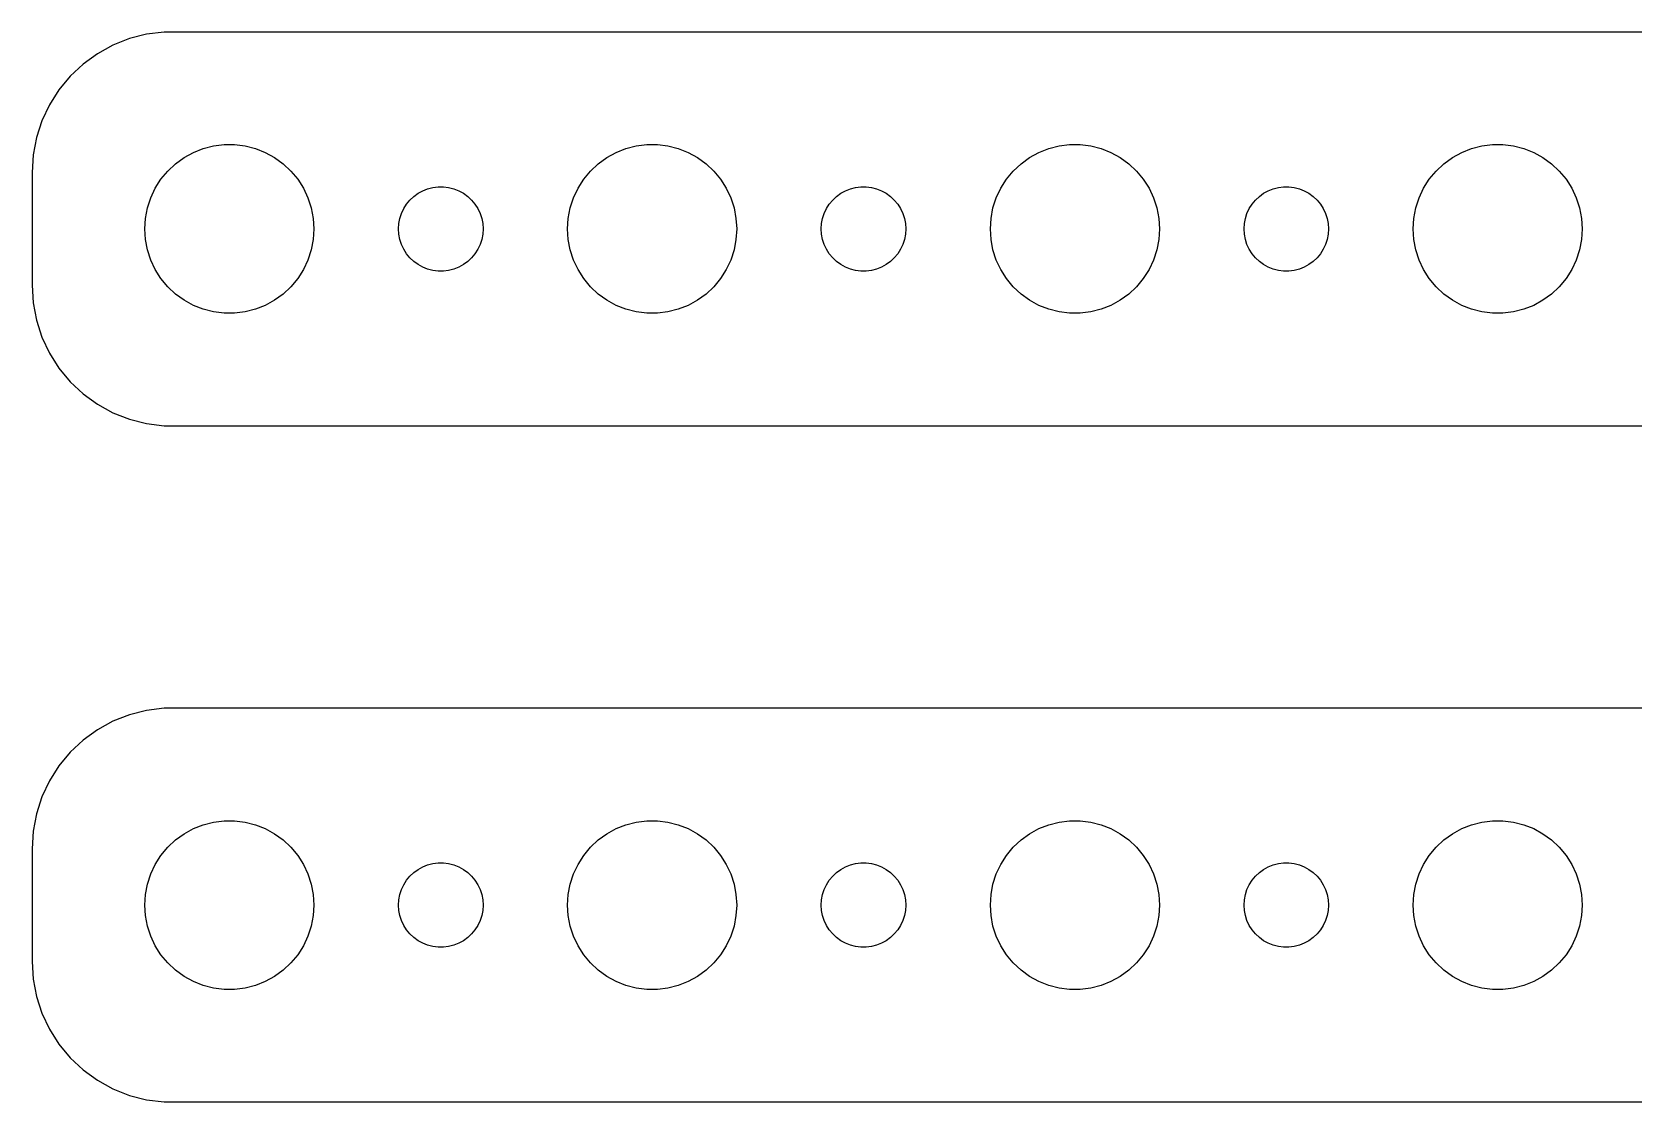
# Model space of a CAD drawing. Header units: metres. Extents: x -232 to 232, y 17 to 55.
# Drawn here: x -232 to -175.2, y 17 to 55 of the extents above; entities that cross this region are included whole.
import ezdxf

# ---------------------------------------------------------------- set-up
doc = ezdxf.new("R2010")
doc.units = ezdxf.units.M

msp = doc.modelspace()

# ---------------------------------------------------------------- linework, layer by layer
for p, q in [((-228.545, 54.7553), (-229.129, 54.5241)), ((-227.937, 54.9114), (-228.545, 54.7553)), ((-227.314, 54.9901), (-227.937, 54.9114)), ((227.314, 54.9901), (-227.314, 54.9901)), ((-229.679, 54.2216), (-230.187, 53.8526)), ((-229.129, 54.5241), (-229.679, 54.2216)), ((-230.187, 53.8526), (-230.645, 53.4227)), ((-231.045, 52.9389), (-231.382, 52.4088)), ((-230.645, 53.4227), (-231.045, 52.9389)), ((-231.382, 52.4088), (-231.649, 51.8406)), ((-231.649, 51.8406), (-231.843, 51.2434)), ((-231.843, 51.2434), (-231.961, 50.6267)), ((-231.961, 50.6267), (-232, 50)), ((-226.607, 50.533), (-226.277, 50.7145)), ((-226.277, 50.7145), (-225.927, 50.8532)), ((-225.927, 50.8532), (-225.562, 50.9469)), ((-225.562, 50.9469), (-225.188, 50.9941)), ((-225.188, 50.9941), (-224.812, 50.9941)), ((-224.812, 50.9941), (-224.438, 50.9469)), ((-224.438, 50.9469), (-224.073, 50.8532)), ((-224.073, 50.8532), (-223.723, 50.7145)), ((-223.723, 50.7145), (-223.393, 50.533)), ((-211.607, 50.533), (-211.277, 50.7145)), ((-211.277, 50.7145), (-210.927, 50.8532)), ((-210.927, 50.8532), (-210.562, 50.9469)), ((-210.562, 50.9469), (-210.188, 50.9941)), ((-210.188, 50.9941), (-209.812, 50.9941)), ((-209.812, 50.9941), (-209.438, 50.9469)), ((-209.438, 50.9469), (-209.073, 50.8532)), ((-209.073, 50.8532), (-208.723, 50.7145)), ((-208.723, 50.7145), (-208.393, 50.533)), ((-196.607, 50.533), (-196.277, 50.7145)), ((-196.277, 50.7145), (-195.927, 50.8532)), ((-195.927, 50.8532), (-195.562, 50.9469)), ((-195.562, 50.9469), (-195.188, 50.9941)), ((-195.188, 50.9941), (-194.812, 50.9941)), ((-194.812, 50.9941), (-194.438, 50.9469)), ((-194.438, 50.9469), (-194.073, 50.8532)), ((-194.073, 50.8532), (-193.723, 50.7145)), ((-193.723, 50.7145), (-193.393, 50.533)), ((-181.607, 50.533), (-181.277, 50.7145)), ((-181.277, 50.7145), (-180.927, 50.8532)), ((-180.927, 50.8532), (-180.562, 50.9469)), ((-180.562, 50.9469), (-180.188, 50.9941)), ((-180.188, 50.9941), (-179.812, 50.9941)), ((-179.812, 50.9941), (-179.438, 50.9469)), ((-179.438, 50.9469), (-179.073, 50.8532)), ((-179.073, 50.8532), (-178.723, 50.7145)), ((-178.723, 50.7145), (-178.393, 50.533)), ((-227.427, 49.7634), (-227.187, 50.0536)), ((-227.187, 50.0536), (-226.912, 50.3115)), ((-226.912, 50.3115), (-226.607, 50.533)), ((-223.393, 50.533), (-223.088, 50.3115)), ((-223.088, 50.3115), (-222.813, 50.0536)), ((-222.813, 50.0536), (-222.573, 49.7634)), ((-212.427, 49.7634), (-212.187, 50.0536)), ((-212.187, 50.0536), (-211.912, 50.3115)), ((-211.912, 50.3115), (-211.607, 50.533)), ((-208.393, 50.533), (-208.088, 50.3115)), ((-208.088, 50.3115), (-207.813, 50.0536)), ((-207.813, 50.0536), (-207.573, 49.7634)), ((-197.427, 49.7634), (-197.187, 50.0536)), ((-197.187, 50.0536), (-196.912, 50.3115)), ((-196.912, 50.3115), (-196.607, 50.533)), ((-193.393, 50.533), (-193.088, 50.3115)), ((-193.088, 50.3115), (-192.813, 50.0536)), ((-192.813, 50.0536), (-192.573, 49.7634)), ((-182.427, 49.7634), (-182.187, 50.0536)), ((-182.187, 50.0536), (-181.912, 50.3115)), ((-181.912, 50.3115), (-181.607, 50.533)), ((-178.393, 50.533), (-178.088, 50.3115)), ((-178.088, 50.3115), (-177.813, 50.0536)), ((-177.813, 50.0536), (-177.573, 49.7634)), ((-232, 50), (-232, 46)), ((-227.629, 49.4453), (-227.427, 49.7634)), ((-222.573, 49.7634), (-222.371, 49.4453)), ((-217.964, 49.4266), (-217.781, 49.4734)), ((-217.781, 49.4734), (-217.594, 49.497)), ((-217.594, 49.497), (-217.406, 49.497)), ((-217.406, 49.497), (-217.219, 49.4734)), ((-217.219, 49.4734), (-217.036, 49.4266)), ((-212.629, 49.4453), (-212.427, 49.7634)), ((-207.573, 49.7634), (-207.371, 49.4453)), ((-202.964, 49.4266), (-202.781, 49.4734)), ((-202.781, 49.4734), (-202.594, 49.497)), ((-202.594, 49.497), (-202.406, 49.497)), ((-202.406, 49.497), (-202.219, 49.4734)), ((-202.219, 49.4734), (-202.036, 49.4266)), ((-197.629, 49.4453), (-197.427, 49.7634)), ((-192.573, 49.7634), (-192.371, 49.4453)), ((-187.964, 49.4266), (-187.781, 49.4734)), ((-187.781, 49.4734), (-187.594, 49.497)), ((-187.594, 49.497), (-187.406, 49.497)), ((-187.406, 49.497), (-187.219, 49.4734)), ((-187.219, 49.4734), (-187.036, 49.4266)), ((-182.629, 49.4453), (-182.427, 49.7634)), ((-177.573, 49.7634), (-177.371, 49.4453)), ((-227.906, 48.7461), (-227.789, 49.1044)), ((-227.789, 49.1044), (-227.629, 49.4453)), ((-222.371, 49.4453), (-222.211, 49.1044)), ((-222.211, 49.1044), (-222.094, 48.7461)), ((-218.814, 48.7226), (-218.714, 48.8817)), ((-218.714, 48.8817), (-218.593, 49.0268)), ((-218.593, 49.0268), (-218.456, 49.1558)), ((-218.456, 49.1558), (-218.304, 49.2665)), ((-218.304, 49.2665), (-218.139, 49.3572)), ((-218.139, 49.3572), (-217.964, 49.4266)), ((-217.036, 49.4266), (-216.861, 49.3572)), ((-216.861, 49.3572), (-216.696, 49.2665)), ((-216.696, 49.2665), (-216.544, 49.1558)), ((-216.544, 49.1558), (-216.407, 49.0268)), ((-216.407, 49.0268), (-216.286, 48.8817)), ((-216.286, 48.8817), (-216.186, 48.7226)), ((-212.906, 48.7461), (-212.789, 49.1044)), ((-212.789, 49.1044), (-212.629, 49.4453)), ((-207.371, 49.4453), (-207.211, 49.1044)), ((-207.211, 49.1044), (-207.094, 48.7461)), ((-203.814, 48.7226), (-203.714, 48.8817)), ((-203.714, 48.8817), (-203.593, 49.0268)), ((-203.593, 49.0268), (-203.456, 49.1558)), ((-203.456, 49.1558), (-203.304, 49.2665)), ((-203.304, 49.2665), (-203.139, 49.3572)), ((-203.139, 49.3572), (-202.964, 49.4266)), ((-202.036, 49.4266), (-201.861, 49.3572)), ((-201.861, 49.3572), (-201.696, 49.2665)), ((-201.696, 49.2665), (-201.544, 49.1558)), ((-201.544, 49.1558), (-201.407, 49.0268)), ((-201.407, 49.0268), (-201.286, 48.8817)), ((-201.286, 48.8817), (-201.186, 48.7226)), ((-197.906, 48.7461), (-197.789, 49.1044)), ((-197.789, 49.1044), (-197.629, 49.4453)), ((-192.371, 49.4453), (-192.211, 49.1044)), ((-192.211, 49.1044), (-192.094, 48.7461)), ((-188.814, 48.7226), (-188.714, 48.8817)), ((-188.714, 48.8817), (-188.593, 49.0268)), ((-188.593, 49.0268), (-188.456, 49.1558)), ((-188.456, 49.1558), (-188.304, 49.2665)), ((-188.304, 49.2665), (-188.139, 49.3572)), ((-188.139, 49.3572), (-187.964, 49.4266)), ((-187.036, 49.4266), (-186.861, 49.3572)), ((-186.861, 49.3572), (-186.696, 49.2665)), ((-186.696, 49.2665), (-186.544, 49.1558)), ((-186.544, 49.1558), (-186.407, 49.0268)), ((-186.407, 49.0268), (-186.286, 48.8817)), ((-186.286, 48.8817), (-186.186, 48.7226)), ((-182.906, 48.7461), (-182.789, 49.1044)), ((-182.789, 49.1044), (-182.629, 49.4453)), ((-177.371, 49.4453), (-177.211, 49.1044)), ((-177.211, 49.1044), (-177.094, 48.7461)), ((-228, 48), (-227.976, 48.376)), ((-227.976, 48.376), (-227.906, 48.7461)), ((-222.094, 48.7461), (-222.024, 48.376)), ((-222.024, 48.376), (-222, 48)), ((-218.988, 48.188), (-218.953, 48.373)), ((-218.953, 48.373), (-218.895, 48.5522)), ((-218.895, 48.5522), (-218.814, 48.7226)), ((-216.186, 48.7226), (-216.105, 48.5522)), ((-216.105, 48.5522), (-216.047, 48.373)), ((-216.047, 48.373), (-216.012, 48.188)), ((-213, 48), (-212.976, 48.376)), ((-212.976, 48.376), (-212.906, 48.7461)), ((-207.094, 48.7461), (-207.024, 48.376)), ((-207.024, 48.376), (-207, 48)), ((-203.988, 48.188), (-203.953, 48.373)), ((-203.953, 48.373), (-203.895, 48.5522)), ((-203.895, 48.5522), (-203.814, 48.7226)), ((-201.186, 48.7226), (-201.105, 48.5522)), ((-201.105, 48.5522), (-201.047, 48.373)), ((-201.047, 48.373), (-201.012, 48.188)), ((-198, 48), (-197.976, 48.376)), ((-197.976, 48.376), (-197.906, 48.7461)), ((-192.094, 48.7461), (-192.024, 48.376)), ((-192.024, 48.376), (-192, 48)), ((-188.988, 48.188), (-188.953, 48.373)), ((-188.953, 48.373), (-188.895, 48.5522)), ((-188.895, 48.5522), (-188.814, 48.7226)), ((-186.186, 48.7226), (-186.105, 48.5522)), ((-186.105, 48.5522), (-186.047, 48.373)), ((-186.047, 48.373), (-186.012, 48.188)), ((-183, 48), (-182.976, 48.376)), ((-182.976, 48.376), (-182.906, 48.7461)), ((-177.094, 48.7461), (-177.024, 48.376)), ((-177.024, 48.376), (-177, 48)), ((-227.976, 47.624), (-228, 48)), ((-222, 48), (-222.024, 47.624)), ((-219, 48), (-218.988, 48.188)), ((-218.988, 47.812), (-219, 48)), ((-218.953, 47.627), (-218.988, 47.812)), ((-216.012, 47.812), (-216.047, 47.627)), ((-216.012, 48.188), (-216, 48)), ((-216, 48), (-216.012, 47.812)), ((-212.976, 47.624), (-213, 48)), ((-207, 48), (-207.024, 47.624)), ((-204, 48), (-203.988, 48.188)), ((-203.988, 47.812), (-204, 48)), ((-203.953, 47.627), (-203.988, 47.812)), ((-201.012, 47.812), (-201.047, 47.627)), ((-201.012, 48.188), (-201, 48)), ((-201, 48), (-201.012, 47.812)), ((-197.976, 47.624), (-198, 48)), ((-192, 48), (-192.024, 47.624)), ((-189, 48), (-188.988, 48.188)), ((-188.988, 47.812), (-189, 48)), ((-188.953, 47.627), (-188.988, 47.812)), ((-186.012, 47.812), (-186.047, 47.627)), ((-186.012, 48.188), (-186, 48)), ((-186, 48), (-186.012, 47.812)), ((-182.976, 47.624), (-183, 48)), ((-177, 48), (-177.024, 47.624)), ((-227.906, 47.2539), (-227.976, 47.624)), ((-227.789, 46.8956), (-227.906, 47.2539)), ((-222.094, 47.2539), (-222.211, 46.8956)), ((-222.024, 47.624), (-222.094, 47.2539)), ((-218.895, 47.4478), (-218.953, 47.627)), ((-218.814, 47.2774), (-218.895, 47.4478)), ((-218.714, 47.1183), (-218.814, 47.2774)), ((-216.186, 47.2774), (-216.286, 47.1183)), ((-216.105, 47.4478), (-216.186, 47.2774)), ((-216.047, 47.627), (-216.105, 47.4478)), ((-212.906, 47.2539), (-212.976, 47.624)), ((-212.789, 46.8956), (-212.906, 47.2539)), ((-207.094, 47.2539), (-207.211, 46.8956)), ((-207.024, 47.624), (-207.094, 47.2539)), ((-203.895, 47.4478), (-203.953, 47.627)), ((-203.814, 47.2774), (-203.895, 47.4478)), ((-203.714, 47.1183), (-203.814, 47.2774)), ((-201.186, 47.2774), (-201.286, 47.1183)), ((-201.105, 47.4478), (-201.186, 47.2774)), ((-201.047, 47.627), (-201.105, 47.4478)), ((-197.906, 47.2539), (-197.976, 47.624)), ((-197.789, 46.8956), (-197.906, 47.2539)), ((-192.094, 47.2539), (-192.211, 46.8956)), ((-192.024, 47.624), (-192.094, 47.2539)), ((-188.895, 47.4478), (-188.953, 47.627)), ((-188.814, 47.2774), (-188.895, 47.4478)), ((-188.714, 47.1183), (-188.814, 47.2774)), ((-186.186, 47.2774), (-186.286, 47.1183)), ((-186.105, 47.4478), (-186.186, 47.2774)), ((-186.047, 47.627), (-186.105, 47.4478)), ((-182.906, 47.2539), (-182.976, 47.624)), ((-182.789, 46.8956), (-182.906, 47.2539)), ((-177.094, 47.2539), (-177.211, 46.8956)), ((-177.024, 47.624), (-177.094, 47.2539)), ((-227.629, 46.5547), (-227.789, 46.8956)), ((-222.211, 46.8956), (-222.371, 46.5547)), ((-218.593, 46.9732), (-218.714, 47.1183)), ((-218.456, 46.8442), (-218.593, 46.9732)), ((-218.304, 46.7335), (-218.456, 46.8442)), ((-218.139, 46.6428), (-218.304, 46.7335)), ((-217.964, 46.5734), (-218.139, 46.6428)), ((-216.861, 46.6428), (-217.036, 46.5734)), ((-216.696, 46.7335), (-216.861, 46.6428)), ((-216.544, 46.8442), (-216.696, 46.7335)), ((-216.407, 46.9732), (-216.544, 46.8442)), ((-216.286, 47.1183), (-216.407, 46.9732)), ((-212.629, 46.5547), (-212.789, 46.8956)), ((-207.211, 46.8956), (-207.371, 46.5547)), ((-203.593, 46.9732), (-203.714, 47.1183)), ((-203.456, 46.8442), (-203.593, 46.9732)), ((-203.304, 46.7335), (-203.456, 46.8442)), ((-203.139, 46.6428), (-203.304, 46.7335)), ((-202.964, 46.5734), (-203.139, 46.6428)), ((-201.861, 46.6428), (-202.036, 46.5734)), ((-201.696, 46.7335), (-201.861, 46.6428)), ((-201.544, 46.8442), (-201.696, 46.7335)), ((-201.407, 46.9732), (-201.544, 46.8442)), ((-201.286, 47.1183), (-201.407, 46.9732)), ((-197.629, 46.5547), (-197.789, 46.8956)), ((-192.211, 46.8956), (-192.371, 46.5547)), ((-188.593, 46.9732), (-188.714, 47.1183)), ((-188.456, 46.8442), (-188.593, 46.9732)), ((-188.304, 46.7335), (-188.456, 46.8442)), ((-188.139, 46.6428), (-188.304, 46.7335)), ((-187.964, 46.5734), (-188.139, 46.6428)), ((-186.861, 46.6428), (-187.036, 46.5734)), ((-186.696, 46.7335), (-186.861, 46.6428)), ((-186.544, 46.8442), (-186.696, 46.7335)), ((-186.407, 46.9732), (-186.544, 46.8442)), ((-186.286, 47.1183), (-186.407, 46.9732)), ((-182.629, 46.5547), (-182.789, 46.8956)), ((-177.211, 46.8956), (-177.371, 46.5547)), ((-227.427, 46.2366), (-227.629, 46.5547)), ((-227.187, 45.9464), (-227.427, 46.2366)), ((-222.573, 46.2366), (-222.813, 45.9464)), ((-222.371, 46.5547), (-222.573, 46.2366)), ((-217.781, 46.5266), (-217.964, 46.5734)), ((-217.594, 46.503), (-217.781, 46.5266)), ((-217.406, 46.503), (-217.594, 46.503)), ((-217.219, 46.5266), (-217.406, 46.503)), ((-217.036, 46.5734), (-217.219, 46.5266)), ((-212.427, 46.2366), (-212.629, 46.5547)), ((-212.187, 45.9464), (-212.427, 46.2366)), ((-207.573, 46.2366), (-207.813, 45.9464)), ((-207.371, 46.5547), (-207.573, 46.2366)), ((-202.781, 46.5266), (-202.964, 46.5734)), ((-202.594, 46.503), (-202.781, 46.5266)), ((-202.406, 46.503), (-202.594, 46.503)), ((-202.219, 46.5266), (-202.406, 46.503)), ((-202.036, 46.5734), (-202.219, 46.5266)), ((-197.427, 46.2366), (-197.629, 46.5547)), ((-197.187, 45.9464), (-197.427, 46.2366)), ((-192.573, 46.2366), (-192.813, 45.9464)), ((-192.371, 46.5547), (-192.573, 46.2366)), ((-187.781, 46.5266), (-187.964, 46.5734)), ((-187.594, 46.503), (-187.781, 46.5266)), ((-187.406, 46.503), (-187.594, 46.503)), ((-187.219, 46.5266), (-187.406, 46.503)), ((-187.036, 46.5734), (-187.219, 46.5266)), ((-182.427, 46.2366), (-182.629, 46.5547)), ((-182.187, 45.9464), (-182.427, 46.2366)), ((-177.573, 46.2366), (-177.813, 45.9464)), ((-177.371, 46.5547), (-177.573, 46.2366)), ((-232, 46), (-231.961, 45.3733)), ((-226.912, 45.6885), (-227.187, 45.9464)), ((-226.607, 45.467), (-226.912, 45.6885)), ((-223.088, 45.6885), (-223.393, 45.467)), ((-222.813, 45.9464), (-223.088, 45.6885)), ((-211.912, 45.6885), (-212.187, 45.9464)), ((-211.607, 45.467), (-211.912, 45.6885)), ((-208.088, 45.6885), (-208.393, 45.467)), ((-207.813, 45.9464), (-208.088, 45.6885)), ((-196.912, 45.6885), (-197.187, 45.9464)), ((-196.607, 45.467), (-196.912, 45.6885)), ((-193.088, 45.6885), (-193.393, 45.467)), ((-192.813, 45.9464), (-193.088, 45.6885)), ((-181.912, 45.6885), (-182.187, 45.9464)), ((-181.607, 45.467), (-181.912, 45.6885)), ((-178.088, 45.6885), (-178.393, 45.467)), ((-177.813, 45.9464), (-178.088, 45.6885)), ((-231.961, 45.3733), (-231.843, 44.7566)), ((-226.277, 45.2855), (-226.607, 45.467)), ((-225.927, 45.1468), (-226.277, 45.2855)), ((-225.562, 45.0531), (-225.927, 45.1468)), ((-225.188, 45.0059), (-225.562, 45.0531)), ((-224.812, 45.0059), (-225.188, 45.0059)), ((-224.438, 45.0531), (-224.812, 45.0059)), ((-224.073, 45.1468), (-224.438, 45.0531)), ((-223.723, 45.2855), (-224.073, 45.1468)), ((-223.393, 45.467), (-223.723, 45.2855)), ((-211.277, 45.2855), (-211.607, 45.467)), ((-210.927, 45.1468), (-211.277, 45.2855)), ((-210.562, 45.0531), (-210.927, 45.1468)), ((-210.188, 45.0059), (-210.562, 45.0531)), ((-209.812, 45.0059), (-210.188, 45.0059)), ((-209.438, 45.0531), (-209.812, 45.0059)), ((-209.073, 45.1468), (-209.438, 45.0531)), ((-208.723, 45.2855), (-209.073, 45.1468)), ((-208.393, 45.467), (-208.723, 45.2855)), ((-196.277, 45.2855), (-196.607, 45.467)), ((-195.927, 45.1468), (-196.277, 45.2855)), ((-195.562, 45.0531), (-195.927, 45.1468)), ((-195.188, 45.0059), (-195.562, 45.0531)), ((-194.812, 45.0059), (-195.188, 45.0059)), ((-194.438, 45.0531), (-194.812, 45.0059)), ((-194.073, 45.1468), (-194.438, 45.0531)), ((-193.723, 45.2855), (-194.073, 45.1468)), ((-193.393, 45.467), (-193.723, 45.2855)), ((-181.277, 45.2855), (-181.607, 45.467)), ((-180.927, 45.1468), (-181.277, 45.2855)), ((-180.562, 45.0531), (-180.927, 45.1468)), ((-180.188, 45.0059), (-180.562, 45.0531)), ((-179.812, 45.0059), (-180.188, 45.0059)), ((-179.438, 45.0531), (-179.812, 45.0059)), ((-179.073, 45.1468), (-179.438, 45.0531)), ((-178.723, 45.2855), (-179.073, 45.1468)), ((-178.393, 45.467), (-178.723, 45.2855)), ((-231.843, 44.7566), (-231.649, 44.1594)), ((-231.649, 44.1594), (-231.382, 43.5912)), ((-231.382, 43.5912), (-231.045, 43.0611)), ((-231.045, 43.0611), (-230.645, 42.5773)), ((-230.645, 42.5773), (-230.187, 42.1474)), ((-230.187, 42.1474), (-229.679, 41.7784)), ((-229.679, 41.7784), (-229.129, 41.4759)), ((-229.129, 41.4759), (-228.545, 41.2447)), ((-228.545, 41.2447), (-227.937, 41.0886)), ((-227.937, 41.0886), (-227.314, 41.0099)), ((-227.314, 41.0099), (227.314, 41.0099)), ((-228.545, 30.7553), (-229.129, 30.5241)), ((-227.937, 30.9114), (-228.545, 30.7553)), ((-227.314, 30.9901), (-227.937, 30.9114)), ((227.314, 30.9901), (-227.314, 30.9901)), ((-229.679, 30.2216), (-230.187, 29.8526)), ((-229.129, 30.5241), (-229.679, 30.2216)), ((-230.187, 29.8526), (-230.645, 29.4227)), ((-230.645, 29.4227), (-231.045, 28.9389)), ((-231.045, 28.9389), (-231.382, 28.4088)), ((-231.382, 28.4088), (-231.649, 27.8406)), ((-231.649, 27.8406), (-231.843, 27.2434)), ((-231.843, 27.2434), (-231.961, 26.6267)), ((-226.607, 26.533), (-226.277, 26.7145)), ((-226.277, 26.7145), (-225.927, 26.8532)), ((-225.927, 26.8532), (-225.562, 26.9469)), ((-225.562, 26.9469), (-225.188, 26.9941)), ((-225.188, 26.9941), (-224.812, 26.9941)), ((-224.812, 26.9941), (-224.438, 26.9469)), ((-224.438, 26.9469), (-224.073, 26.8532)), ((-224.073, 26.8532), (-223.723, 26.7145)), ((-223.723, 26.7145), (-223.393, 26.533)), ((-211.607, 26.533), (-211.277, 26.7145)), ((-211.277, 26.7145), (-210.927, 26.8532)), ((-210.927, 26.8532), (-210.562, 26.9469)), ((-210.562, 26.9469), (-210.188, 26.9941)), ((-210.188, 26.9941), (-209.812, 26.9941)), ((-209.812, 26.9941), (-209.438, 26.9469)), ((-209.438, 26.9469), (-209.073, 26.8532)), ((-209.073, 26.8532), (-208.723, 26.7145)), ((-208.723, 26.7145), (-208.393, 26.533)), ((-196.607, 26.533), (-196.277, 26.7145)), ((-196.277, 26.7145), (-195.927, 26.8532)), ((-195.927, 26.8532), (-195.562, 26.9469)), ((-195.562, 26.9469), (-195.188, 26.9941)), ((-195.188, 26.9941), (-194.812, 26.9941)), ((-194.812, 26.9941), (-194.438, 26.9469)), ((-194.438, 26.9469), (-194.073, 26.8532)), ((-194.073, 26.8532), (-193.723, 26.7145)), ((-193.723, 26.7145), (-193.393, 26.533)), ((-181.607, 26.533), (-181.277, 26.7145)), ((-181.277, 26.7145), (-180.927, 26.8532)), ((-180.927, 26.8532), (-180.562, 26.9469)), ((-180.562, 26.9469), (-180.188, 26.9941)), ((-180.188, 26.9941), (-179.812, 26.9941)), ((-179.812, 26.9941), (-179.438, 26.9469)), ((-179.438, 26.9469), (-179.073, 26.8532)), ((-179.073, 26.8532), (-178.723, 26.7145)), ((-178.723, 26.7145), (-178.393, 26.533)), ((-231.961, 26.6267), (-232, 26)), ((-227.187, 26.0536), (-226.912, 26.3115)), ((-226.912, 26.3115), (-226.607, 26.533)), ((-223.393, 26.533), (-223.088, 26.3115)), ((-223.088, 26.3115), (-222.813, 26.0536)), ((-212.187, 26.0536), (-211.912, 26.3115)), ((-211.912, 26.3115), (-211.607, 26.533)), ((-208.393, 26.533), (-208.088, 26.3115)), ((-208.088, 26.3115), (-207.813, 26.0536)), ((-197.187, 26.0536), (-196.912, 26.3115)), ((-196.912, 26.3115), (-196.607, 26.533)), ((-193.393, 26.533), (-193.088, 26.3115)), ((-193.088, 26.3115), (-192.813, 26.0536)), ((-182.187, 26.0536), (-181.912, 26.3115)), ((-181.912, 26.3115), (-181.607, 26.533)), ((-178.393, 26.533), (-178.088, 26.3115)), ((-178.088, 26.3115), (-177.813, 26.0536)), ((-232, 26), (-232, 22)), ((-227.629, 25.4453), (-227.427, 25.7634)), ((-227.427, 25.7634), (-227.187, 26.0536)), ((-222.813, 26.0536), (-222.573, 25.7634)), ((-222.573, 25.7634), (-222.371, 25.4453)), ((-212.629, 25.4453), (-212.427, 25.7634)), ((-212.427, 25.7634), (-212.187, 26.0536)), ((-207.813, 26.0536), (-207.573, 25.7634)), ((-207.573, 25.7634), (-207.371, 25.4453)), ((-197.629, 25.4453), (-197.427, 25.7634)), ((-197.427, 25.7634), (-197.187, 26.0536)), ((-192.813, 26.0536), (-192.573, 25.7634)), ((-192.573, 25.7634), (-192.371, 25.4453)), ((-182.629, 25.4453), (-182.427, 25.7634)), ((-182.427, 25.7634), (-182.187, 26.0536)), ((-177.813, 26.0536), (-177.573, 25.7634)), ((-177.573, 25.7634), (-177.371, 25.4453)), ((-227.906, 24.7461), (-227.789, 25.1044)), ((-227.789, 25.1044), (-227.629, 25.4453)), ((-222.371, 25.4453), (-222.211, 25.1044)), ((-222.211, 25.1044), (-222.094, 24.7461)), ((-218.714, 24.8817), (-218.593, 25.0268)), ((-218.593, 25.0268), (-218.456, 25.1558)), ((-218.456, 25.1558), (-218.304, 25.2665)), ((-218.304, 25.2665), (-218.139, 25.3572)), ((-218.139, 25.3572), (-217.964, 25.4266)), ((-217.964, 25.4266), (-217.781, 25.4734)), ((-217.781, 25.4734), (-217.594, 25.497)), ((-217.594, 25.497), (-217.406, 25.497)), ((-217.406, 25.497), (-217.219, 25.4734)), ((-217.219, 25.4734), (-217.036, 25.4266)), ((-217.036, 25.4266), (-216.861, 25.3572)), ((-216.861, 25.3572), (-216.696, 25.2665)), ((-216.696, 25.2665), (-216.544, 25.1558)), ((-216.544, 25.1558), (-216.407, 25.0268)), ((-216.407, 25.0268), (-216.286, 24.8817)), ((-212.906, 24.7461), (-212.789, 25.1044)), ((-212.789, 25.1044), (-212.629, 25.4453)), ((-207.371, 25.4453), (-207.211, 25.1044)), ((-207.211, 25.1044), (-207.094, 24.7461)), ((-203.714, 24.8817), (-203.593, 25.0268)), ((-203.593, 25.0268), (-203.456, 25.1558)), ((-203.456, 25.1558), (-203.304, 25.2665)), ((-203.304, 25.2665), (-203.139, 25.3572)), ((-203.139, 25.3572), (-202.964, 25.4266)), ((-202.964, 25.4266), (-202.781, 25.4734)), ((-202.781, 25.4734), (-202.594, 25.497)), ((-202.594, 25.497), (-202.406, 25.497)), ((-202.406, 25.497), (-202.219, 25.4734)), ((-202.219, 25.4734), (-202.036, 25.4266)), ((-202.036, 25.4266), (-201.861, 25.3572)), ((-201.861, 25.3572), (-201.696, 25.2665)), ((-201.696, 25.2665), (-201.544, 25.1558)), ((-201.544, 25.1558), (-201.407, 25.0268)), ((-201.407, 25.0268), (-201.286, 24.8817)), ((-197.906, 24.7461), (-197.789, 25.1044)), ((-197.789, 25.1044), (-197.629, 25.4453)), ((-192.371, 25.4453), (-192.211, 25.1044)), ((-192.211, 25.1044), (-192.094, 24.7461)), ((-188.714, 24.8817), (-188.593, 25.0268)), ((-188.593, 25.0268), (-188.456, 25.1558)), ((-188.456, 25.1558), (-188.304, 25.2665)), ((-188.304, 25.2665), (-188.139, 25.3572)), ((-188.139, 25.3572), (-187.964, 25.4266)), ((-187.964, 25.4266), (-187.781, 25.4734)), ((-187.781, 25.4734), (-187.594, 25.497)), ((-187.594, 25.497), (-187.406, 25.497)), ((-187.406, 25.497), (-187.219, 25.4734)), ((-187.219, 25.4734), (-187.036, 25.4266)), ((-187.036, 25.4266), (-186.861, 25.3572)), ((-186.861, 25.3572), (-186.696, 25.2665)), ((-186.696, 25.2665), (-186.544, 25.1558)), ((-186.544, 25.1558), (-186.407, 25.0268)), ((-186.407, 25.0268), (-186.286, 24.8817)), ((-182.906, 24.7461), (-182.789, 25.1044)), ((-182.789, 25.1044), (-182.629, 25.4453)), ((-177.371, 25.4453), (-177.211, 25.1044)), ((-177.211, 25.1044), (-177.094, 24.7461)), ((-227.976, 24.376), (-227.906, 24.7461)), ((-222.094, 24.7461), (-222.024, 24.376)), ((-218.953, 24.373), (-218.895, 24.5522)), ((-218.895, 24.5522), (-218.814, 24.7226)), ((-218.814, 24.7226), (-218.714, 24.8817)), ((-216.286, 24.8817), (-216.186, 24.7226)), ((-216.186, 24.7226), (-216.105, 24.5522)), ((-216.105, 24.5522), (-216.047, 24.373)), ((-212.976, 24.376), (-212.906, 24.7461)), ((-207.094, 24.7461), (-207.024, 24.376)), ((-203.953, 24.373), (-203.895, 24.5522)), ((-203.895, 24.5522), (-203.814, 24.7226)), ((-203.814, 24.7226), (-203.714, 24.8817)), ((-201.286, 24.8817), (-201.186, 24.7226)), ((-201.186, 24.7226), (-201.105, 24.5522)), ((-201.105, 24.5522), (-201.047, 24.373)), ((-197.976, 24.376), (-197.906, 24.7461)), ((-192.094, 24.7461), (-192.024, 24.376)), ((-188.953, 24.373), (-188.895, 24.5522)), ((-188.895, 24.5522), (-188.814, 24.7226)), ((-188.814, 24.7226), (-188.714, 24.8817)), ((-186.286, 24.8817), (-186.186, 24.7226)), ((-186.186, 24.7226), (-186.105, 24.5522)), ((-186.105, 24.5522), (-186.047, 24.373)), ((-182.976, 24.376), (-182.906, 24.7461)), ((-177.094, 24.7461), (-177.024, 24.376)), ((-228, 24), (-227.976, 24.376)), ((-227.976, 23.624), (-228, 24)), ((-222.024, 24.376), (-222, 24)), ((-222, 24), (-222.024, 23.624)), ((-219, 24), (-218.988, 24.188)), ((-218.988, 23.812), (-219, 24)), ((-218.988, 24.188), (-218.953, 24.373)), ((-216.047, 24.373), (-216.012, 24.188)), ((-216.012, 24.188), (-216, 24)), ((-216, 24), (-216.012, 23.812)), ((-213, 24), (-212.976, 24.376)), ((-212.976, 23.624), (-213, 24)), ((-207.024, 24.376), (-207, 24)), ((-207, 24), (-207.024, 23.624)), ((-204, 24), (-203.988, 24.188)), ((-203.988, 23.812), (-204, 24)), ((-203.988, 24.188), (-203.953, 24.373)), ((-201.047, 24.373), (-201.012, 24.188)), ((-201.012, 24.188), (-201, 24)), ((-201, 24), (-201.012, 23.812)), ((-198, 24), (-197.976, 24.376)), ((-197.976, 23.624), (-198, 24)), ((-192.024, 24.376), (-192, 24)), ((-192, 24), (-192.024, 23.624)), ((-189, 24), (-188.988, 24.188)), ((-188.988, 23.812), (-189, 24)), ((-188.988, 24.188), (-188.953, 24.373)), ((-186.047, 24.373), (-186.012, 24.188)), ((-186.012, 24.188), (-186, 24)), ((-186, 24), (-186.012, 23.812)), ((-183, 24), (-182.976, 24.376)), ((-182.976, 23.624), (-183, 24)), ((-177.024, 24.376), (-177, 24)), ((-177, 24), (-177.024, 23.624)), ((-227.906, 23.2539), (-227.976, 23.624)), ((-222.024, 23.624), (-222.094, 23.2539)), ((-218.953, 23.627), (-218.988, 23.812)), ((-218.895, 23.4478), (-218.953, 23.627)), ((-218.814, 23.2774), (-218.895, 23.4478)), ((-216.105, 23.4478), (-216.186, 23.2774)), ((-216.047, 23.627), (-216.105, 23.4478)), ((-216.012, 23.812), (-216.047, 23.627)), ((-212.906, 23.2539), (-212.976, 23.624)), ((-207.024, 23.624), (-207.094, 23.2539)), ((-203.953, 23.627), (-203.988, 23.812)), ((-203.895, 23.4478), (-203.953, 23.627)), ((-203.814, 23.2774), (-203.895, 23.4478)), ((-201.105, 23.4478), (-201.186, 23.2774)), ((-201.047, 23.627), (-201.105, 23.4478)), ((-201.012, 23.812), (-201.047, 23.627)), ((-197.906, 23.2539), (-197.976, 23.624)), ((-192.024, 23.624), (-192.094, 23.2539)), ((-188.953, 23.627), (-188.988, 23.812)), ((-188.895, 23.4478), (-188.953, 23.627)), ((-188.814, 23.2774), (-188.895, 23.4478)), ((-186.105, 23.4478), (-186.186, 23.2774)), ((-186.047, 23.627), (-186.105, 23.4478)), ((-186.012, 23.812), (-186.047, 23.627)), ((-182.906, 23.2539), (-182.976, 23.624)), ((-177.024, 23.624), (-177.094, 23.2539)), ((-227.789, 22.8956), (-227.906, 23.2539)), ((-227.629, 22.5547), (-227.789, 22.8956)), ((-222.211, 22.8956), (-222.371, 22.5547)), ((-222.094, 23.2539), (-222.211, 22.8956)), ((-218.714, 23.1183), (-218.814, 23.2774)), ((-218.593, 22.9732), (-218.714, 23.1183)), ((-218.456, 22.8442), (-218.593, 22.9732)), ((-218.304, 22.7335), (-218.456, 22.8442)), ((-216.544, 22.8442), (-216.696, 22.7335)), ((-216.407, 22.9732), (-216.544, 22.8442)), ((-216.286, 23.1183), (-216.407, 22.9732)), ((-216.186, 23.2774), (-216.286, 23.1183)), ((-212.789, 22.8956), (-212.906, 23.2539)), ((-212.629, 22.5547), (-212.789, 22.8956)), ((-207.211, 22.8956), (-207.371, 22.5547)), ((-207.094, 23.2539), (-207.211, 22.8956)), ((-203.714, 23.1183), (-203.814, 23.2774)), ((-203.593, 22.9732), (-203.714, 23.1183)), ((-203.456, 22.8442), (-203.593, 22.9732)), ((-203.304, 22.7335), (-203.456, 22.8442)), ((-201.544, 22.8442), (-201.696, 22.7335)), ((-201.407, 22.9732), (-201.544, 22.8442)), ((-201.286, 23.1183), (-201.407, 22.9732)), ((-201.186, 23.2774), (-201.286, 23.1183)), ((-197.789, 22.8956), (-197.906, 23.2539)), ((-197.629, 22.5547), (-197.789, 22.8956)), ((-192.211, 22.8956), (-192.371, 22.5547)), ((-192.094, 23.2539), (-192.211, 22.8956)), ((-188.714, 23.1183), (-188.814, 23.2774)), ((-188.593, 22.9732), (-188.714, 23.1183)), ((-188.456, 22.8442), (-188.593, 22.9732)), ((-188.304, 22.7335), (-188.456, 22.8442)), ((-186.544, 22.8442), (-186.696, 22.7335)), ((-186.407, 22.9732), (-186.544, 22.8442)), ((-186.286, 23.1183), (-186.407, 22.9732)), ((-186.186, 23.2774), (-186.286, 23.1183)), ((-182.789, 22.8956), (-182.906, 23.2539)), ((-182.629, 22.5547), (-182.789, 22.8956)), ((-177.211, 22.8956), (-177.371, 22.5547)), ((-177.094, 23.2539), (-177.211, 22.8956)), ((-227.427, 22.2366), (-227.629, 22.5547)), ((-227.187, 21.9464), (-227.427, 22.2366)), ((-222.573, 22.2366), (-222.813, 21.9464)), ((-222.371, 22.5547), (-222.573, 22.2366)), ((-218.139, 22.6428), (-218.304, 22.7335)), ((-217.964, 22.5734), (-218.139, 22.6428)), ((-217.781, 22.5266), (-217.964, 22.5734)), ((-217.594, 22.503), (-217.781, 22.5266)), ((-217.406, 22.503), (-217.594, 22.503)), ((-217.219, 22.5266), (-217.406, 22.503)), ((-217.036, 22.5734), (-217.219, 22.5266)), ((-216.861, 22.6428), (-217.036, 22.5734)), ((-216.696, 22.7335), (-216.861, 22.6428)), ((-212.427, 22.2366), (-212.629, 22.5547)), ((-212.187, 21.9464), (-212.427, 22.2366)), ((-207.573, 22.2366), (-207.813, 21.9464)), ((-207.371, 22.5547), (-207.573, 22.2366)), ((-203.139, 22.6428), (-203.304, 22.7335)), ((-202.964, 22.5734), (-203.139, 22.6428)), ((-202.781, 22.5266), (-202.964, 22.5734)), ((-202.594, 22.503), (-202.781, 22.5266)), ((-202.406, 22.503), (-202.594, 22.503)), ((-202.219, 22.5266), (-202.406, 22.503)), ((-202.036, 22.5734), (-202.219, 22.5266)), ((-201.861, 22.6428), (-202.036, 22.5734)), ((-201.696, 22.7335), (-201.861, 22.6428)), ((-197.427, 22.2366), (-197.629, 22.5547)), ((-197.187, 21.9464), (-197.427, 22.2366)), ((-192.573, 22.2366), (-192.813, 21.9464)), ((-192.371, 22.5547), (-192.573, 22.2366)), ((-188.139, 22.6428), (-188.304, 22.7335)), ((-187.964, 22.5734), (-188.139, 22.6428)), ((-187.781, 22.5266), (-187.964, 22.5734)), ((-187.594, 22.503), (-187.781, 22.5266)), ((-187.406, 22.503), (-187.594, 22.503)), ((-187.219, 22.5266), (-187.406, 22.503)), ((-187.036, 22.5734), (-187.219, 22.5266)), ((-186.861, 22.6428), (-187.036, 22.5734)), ((-186.696, 22.7335), (-186.861, 22.6428)), ((-182.427, 22.2366), (-182.629, 22.5547)), ((-182.187, 21.9464), (-182.427, 22.2366)), ((-177.573, 22.2366), (-177.813, 21.9464)), ((-177.371, 22.5547), (-177.573, 22.2366)), ((-232, 22), (-231.961, 21.3733)), ((-226.912, 21.6885), (-227.187, 21.9464)), ((-226.607, 21.467), (-226.912, 21.6885)), ((-223.088, 21.6885), (-223.393, 21.467)), ((-222.813, 21.9464), (-223.088, 21.6885)), ((-211.912, 21.6885), (-212.187, 21.9464)), ((-211.607, 21.467), (-211.912, 21.6885)), ((-208.088, 21.6885), (-208.393, 21.467)), ((-207.813, 21.9464), (-208.088, 21.6885)), ((-196.912, 21.6885), (-197.187, 21.9464)), ((-196.607, 21.467), (-196.912, 21.6885)), ((-193.088, 21.6885), (-193.393, 21.467)), ((-192.813, 21.9464), (-193.088, 21.6885)), ((-181.912, 21.6885), (-182.187, 21.9464)), ((-181.607, 21.467), (-181.912, 21.6885)), ((-178.088, 21.6885), (-178.393, 21.467)), ((-177.813, 21.9464), (-178.088, 21.6885)), ((-231.961, 21.3733), (-231.843, 20.7566)), ((-226.277, 21.2855), (-226.607, 21.467)), ((-225.927, 21.1468), (-226.277, 21.2855)), ((-225.562, 21.0531), (-225.927, 21.1468)), ((-225.188, 21.0059), (-225.562, 21.0531)), ((-224.438, 21.0531), (-224.812, 21.0059)), ((-224.073, 21.1468), (-224.438, 21.0531)), ((-223.723, 21.2855), (-224.073, 21.1468)), ((-223.393, 21.467), (-223.723, 21.2855)), ((-211.277, 21.2855), (-211.607, 21.467)), ((-210.927, 21.1468), (-211.277, 21.2855)), ((-210.562, 21.0531), (-210.927, 21.1468)), ((-210.188, 21.0059), (-210.562, 21.0531)), ((-209.438, 21.0531), (-209.812, 21.0059)), ((-209.073, 21.1468), (-209.438, 21.0531)), ((-208.723, 21.2855), (-209.073, 21.1468)), ((-208.393, 21.467), (-208.723, 21.2855)), ((-196.277, 21.2855), (-196.607, 21.467)), ((-195.927, 21.1468), (-196.277, 21.2855)), ((-195.562, 21.0531), (-195.927, 21.1468)), ((-195.188, 21.0059), (-195.562, 21.0531)), ((-194.438, 21.0531), (-194.812, 21.0059)), ((-194.073, 21.1468), (-194.438, 21.0531)), ((-193.723, 21.2855), (-194.073, 21.1468)), ((-193.393, 21.467), (-193.723, 21.2855)), ((-181.277, 21.2855), (-181.607, 21.467)), ((-180.927, 21.1468), (-181.277, 21.2855)), ((-180.562, 21.0531), (-180.927, 21.1468)), ((-180.188, 21.0059), (-180.562, 21.0531)), ((-179.438, 21.0531), (-179.812, 21.0059)), ((-179.073, 21.1468), (-179.438, 21.0531)), ((-178.723, 21.2855), (-179.073, 21.1468)), ((-178.393, 21.467), (-178.723, 21.2855)), ((-231.843, 20.7566), (-231.649, 20.1594)), ((-224.812, 21.0059), (-225.188, 21.0059)), ((-209.812, 21.0059), (-210.188, 21.0059)), ((-194.812, 21.0059), (-195.188, 21.0059)), ((-179.812, 21.0059), (-180.188, 21.0059)), ((-231.649, 20.1594), (-231.382, 19.5912)), ((-231.382, 19.5912), (-231.045, 19.0611)), ((-231.045, 19.0611), (-230.645, 18.5773)), ((-230.645, 18.5773), (-230.187, 18.1474)), ((-230.187, 18.1474), (-229.679, 17.7784)), ((-229.679, 17.7784), (-229.129, 17.4759)), ((-229.129, 17.4759), (-228.545, 17.2447)), ((-228.545, 17.2447), (-227.937, 17.0886)), ((-227.937, 17.0886), (-227.314, 17.0099)), ((-227.314, 17.0099), (227.314, 17.0099))]:
    msp.add_line(p, q)

doc.saveas('drawing.dxf')
